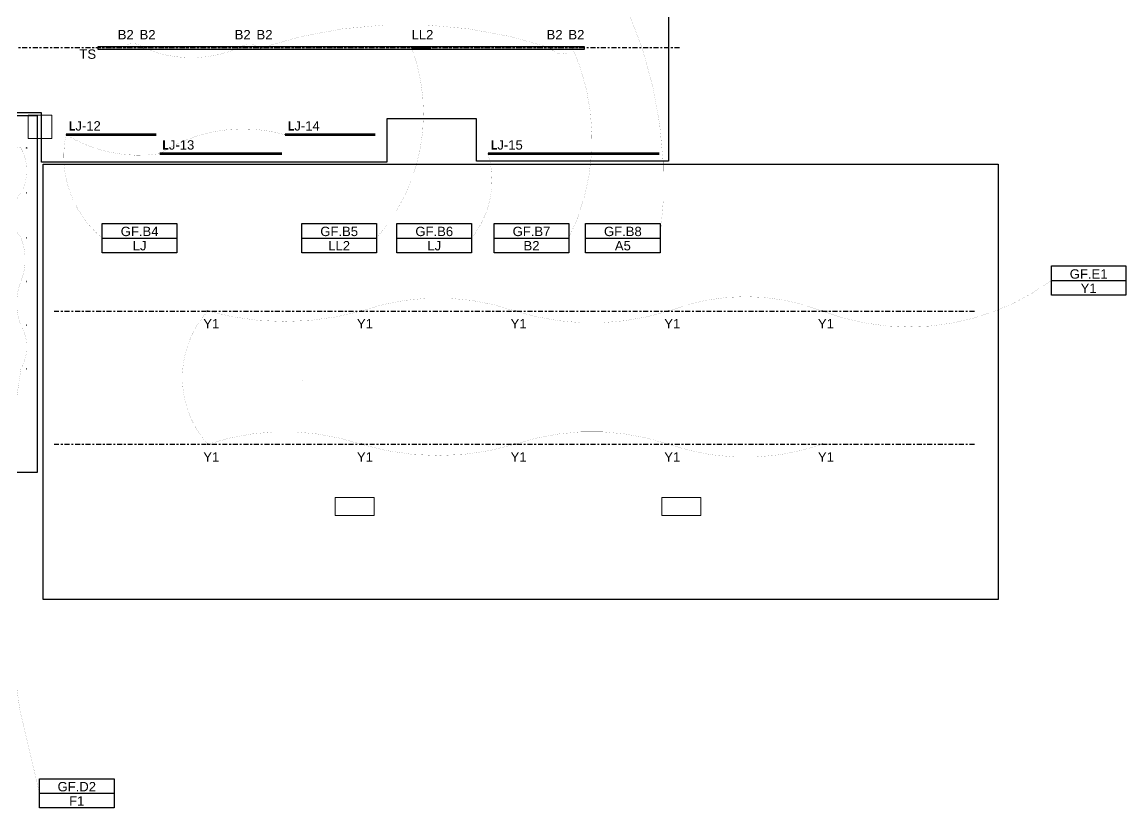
# Model space of a CAD drawing. Header units: millimetres. Extents: x 47511 to 319330, y -16764 to 12078.
# Drawn here: x 194459 to 208616, y -15111 to -5036 of the extents above; entities that cross this region are included whole.
import ezdxf

# ---------------------------------------------------------------- set-up
doc = ezdxf.new("R2010")
doc.units = ezdxf.units.MM
for name, pattern in [('Center 1_4_', [13.493749999999999, 6.349999999999999, -2.38125, 2.38125, -2.38125]), ('Dash - Tight', [4.5, 3, -1.5]), ('DASHDOT', [25.4, 12.7, -6.35, 0, -6.35])]:
    doc.linetypes.add(name, pattern=pattern)
doc.layers.add('0-CountArea', color=152, linetype='Continuous', plot=False, transparency=0.5)
for name, color, linetype, lineweight in [('A-LABEL-GF', 7, 'Continuous', 9), ('E-LUM-CIRC', 5, 'Dash - Tight', 30), ('E-LUM-DIM', 7, 'Center 1_4_', 30), ('E-LUM-FL', 21, 'Continuous', 30), ('E-LUM-GFIT', 252, 'Continuous', 30), ('E-LUM-LED', 20, 'DASHDOT', 30), ('E-LUM-LL', 175, 'Continuous', 30), ('E-LUM-SP', 143, 'Continuous', 30), ('E-LUM-TRK', 31, 'Continuous', 30), ('S-COLS', 7, 'Continuous', 5)]:
    doc.layers.add(name, color=color, linetype=linetype, lineweight=lineweight)
doc.styles.add('1-1', font='Yu Gothic UI Semibold.ttf', dxfattribs={"height": 1.5})
doc.styles.add('Arial_1', font='arial.ttf', dxfattribs={"height": 119.9999999999999})

# ---------------------------------------------------------------- blocks, each defined once
blk = doc.blocks.new('SMC_RECT_COLUMN - 230x500 RC COLUMN-8843358-S_1000_L0_Ground floor')
at = {"layer": 'S-COLS'}
for p, q in [((114.9999999999998, 250), (-115.0000000000001, 250)), ((-115.0000000000001, 250), (-115.0000000000001, -249.9999999999999)), ((114.9999999999998, -249.9999999999999), (114.9999999999998, 250)), ((-115.0000000000001, -249.9999999999999), (114.9999999999998, -249.9999999999999))]:
    blk.add_line(p, q, dxfattribs=at)
blk = doc.blocks.new('LJX')
at = {"layer": 'E-LUM-LED', "color": 3, "lineweight": 0, "ltscale": 100}
for p, q in [((-0.3484143489331473, 0.3741107117366482), (-0.3484143489331473, 0.4991107117366482)), ((-0.3484143489331473, 0.4991107117366482), (0.1515856510668527, 0.4991107117366482)), ((0, 0.3741107117366482), (-0.3484143489331473, 0.3741107117366482)), ((0, -0.3741107117366482), (0, 0.3741107117366482)), ((0.1515856510668527, 0.4991107117366482), (0.1515856510668527, -0.4991107117366482)), ((-0.3484143489331473, -0.3741107117366482), (-0.3484143489331473, -0.4991107117366482)), ((-0.3484143489331473, -0.3741107117366482), (0, -0.3741107117366482)), ((-0.3484143489331473, -0.4991107117366482), (0.1515856510668527, -0.4991107117366482))]:
    blk.add_line(p, q, dxfattribs=at)
blk = doc.blocks.new('TS')
at = {"layer": 'E-LUM-TRK', "linetype": 'ByBlock', "lineweight": 0, "ltscale": 10}
h = blk.add_hatch(color=256, dxfattribs=at)
h.dxf.hatch_style = 1
h.paths.add_polyline_path([(0.3484143489331473, 0.3741107117366482), (0, 0.3741107117366482), (0, -0.3741107117366482), (0.3484143489331473, -0.3741107117366482)])
blk.add_lwpolyline([(0, 0.3741107117366482), (0.3484143489331473, 0.3741107117366482), (0.3484143489331473, -0.3741107117366482), (0, -0.3741107117366482)], close=True, dxfattribs=at)
blk = doc.blocks.new('F1')
at = {"layer": 'E-LUM-FL', "lineweight": 30, "ltscale": 100}
h = blk.add_hatch(color=256, dxfattribs=at)
h.dxf.hatch_style = 1
h.paths.add_polyline_path([(1.5, 1.5), (-1.5, 1.5), (0, 0)])
for p, q in [((1.5, 1.5), (-1.5, 1.5)), ((-1.5, 1.5), (0, 0)), ((0, 0), (1.5, 1.5))]:
    blk.add_line(p, q, dxfattribs=at)
at = {"layer": 'E-LUM-FL', "lineweight": 30}
blk.add_lwpolyline([(-1.5, 3), (1.5, 3), (1.5, 0), (-1.5, 0)], close=True, dxfattribs=at)
at = {"layer": 'E-LUM-GFIT', "lineweight": 30}
blk.add_lwpolyline([(-1.5, 3), (1.5, 3), (1.5, 0), (-1.5, 0)], close=True, dxfattribs=at)
blk = doc.blocks.new('Y1')
at = {"layer": 'E-LUM-LL', "linetype": 'ByBlock', "lineweight": 30}
for p, q in [((0.5149023745907471, -0.514902374598023), (-0.5149023745907471, 0.514902374598023)), ((0.5149023745907471, 0.514902374598023), (-0.5149023745907471, -0.514902374598023)), ((0, -7.968798364883696), (0, 7.968798364883696))]:
    blk.add_line(p, q, dxfattribs=at)
blk.add_lwpolyline([(0.2477370497654192, -7.5), (-0.2477370497654192, -7.5), (-0.2477370497654192, 7.5), (0.2477370497654192, 7.5)], close=True, dxfattribs=at)
blk.add_circle((0, 0), 0.5149023745956421, dxfattribs=at)
blk = doc.blocks.new('LL2')
at = {"layer": 'E-LUM-LL', "lineweight": 0, "ltscale": 100}
for p, q in [((0.3484143489331473, 0.4991107117384672), (-0.1515856510668527, 0.4991107117384672)), ((-0.1515856510668527, -0.4991107117384672), (-0.1515856510668527, 0.4991107117384672)), ((0.3484143489331473, 0.3741107117384672), (0, 0.3741107117384672)), ((0, 0.3741107117384672), (0, -0.3741107117384672)), ((0.3484143489331473, 0.3741107117384672), (0.3484143489331473, 0.4991107117384672)), ((0.3484143489331473, -0.4991107117384672), (-0.1515856510668527, -0.4991107117384672)), ((0, -0.3741107117384672), (0.3484143489331473, -0.3741107117384672)), ((0.3484143489331473, -0.3741107117384672), (0.3484143489331473, -0.4991107117384672))]:
    blk.add_line(p, q, dxfattribs=at)
blk = doc.blocks.new('B2')
at = {"layer": 'E-LUM-SP', "lineweight": 30}
h = blk.add_hatch(color=256, dxfattribs=at)
h.dxf.hatch_style = 1
h.paths.add_polyline_path([(-0.6281498283947955, 0.647336055387882), (-1.852577966032776e-09, -1.806318539188112e-09), (0.6468912980985457, 0.628607842232922, 0.4140062720843436)])
h.paths.add_polyline_path([(-0.6468913017972082, -0.6286078458392492, 0.4140062720825565), (0.6281498246921091, -0.6473360590030641), (-1.852578038891162e-09, -1.806318650210414e-09)])
at = {"layer": 'E-LUM-GFIT', "lineweight": 30}
blk.add_circle((-1.84809323400259e-09, -1.80443748831749e-09), 0.9020067491609749, dxfattribs=at)
at = {"layer": 'E-LUM-SP', "lineweight": 30}
for p, q in [((0.6468912980926689, 0.6286078422272112), (-1.15143536234973, -1.11889169128699)), ((1.11810587279615, -1.152257342073426), (-0.6281498283933615, 0.647336055386404))]:
    blk.add_line(p, q, dxfattribs=at)
blk.add_circle((-1.84809323400259e-09, -1.80443748831749e-09), 0.9020067491609749, dxfattribs=at)
blk.add_arc((0.008444299761322327, 0.5723499693995109), 2.050760635824496, 235.5570683131921, 302.7583856841853, dxfattribs=at)

msp = doc.modelspace()

# ---------------------------------------------------------------- linework, layer by layer
at = {"layer": '0-CountArea', "ltscale": 10}
for points in [[(200771.6736632221, -4503.355884257529), (200771.6736632221, -795.6672017501551), (202298.9153967627, -795.6672017501551), (202298.9153967627, -4477.410486104025), (202747.8865298711, -4477.410486104025), (202747.8865298711, -6819.070921211329), (200288.8644883056, -6819.070921211329), (200288.8644883056, -6274.374864880869), (199138.185329076, -6274.374864880869), (199138.185329076, -6833.010983440618), (194708.9999455743, -6833.010983440618), (194708.9999455743, -6197.992811702483), (191192.3763850931, -6197.992811702483), (191192.3763850931, -6813.636470722093), (188224.1320319123, -6813.636470722093), (188224.1320319123, -6218.711228416709), (181637.0930030831, -6218.711228416709), (181637.0930030831, -4427.656930667639)], [(191423.2959995623, -6233.980331187428), (194654.4498416126, -6233.980331187428), (194654.4498416126, -10808.93980692286), (191423.2959995623, -10808.93980692286)], [(194730.4181181994, -6859.362030035176), (206976.599475426, -6859.362030035176), (206976.599475426, -12440.25346443924), (194730.4181181994, -12440.25346443924)]]:
    msp.add_lwpolyline(points, close=True, dxfattribs=at)
at = {"layer": 'E-LUM-CIRC', "linetype": 'ByBlock', "ltscale": 10}
for p, q in [((195487.9062569976, -7804.99682664343), (196444.3797406817, -7804.99682664343)), ((198047.2644448677, -7804.99682664343), (199003.7379285518, -7804.99682664343)), ((199266.7178698328, -7804.99682664343), (200223.1913535169, -7804.99682664343)), ((200514.3986711829, -7804.99682664343), (201470.872154867, -7804.99682664343)), ((201685.7287170533, -7804.99682664343), (202642.2022007374, -7804.99682664343)), ((207659.3214550225, -8350.409916928773), (208615.7949387066, -8350.409916928773)), ((194682.3321180388, -14923.42124360976), (195638.8056017229, -14923.42124360976))]:
    msp.add_line(p, q, dxfattribs=at)
at = {"layer": 'E-LUM-CIRC', "ltscale": 25, "const_width": 1}
for points in [[(201509.3982669616, -1818.890408195526, -0.3590876569227647), (201509.3982669616, -2748.577659867675, 0.3483885353438306), (201509.3982669616, -3682.751330203202, -0.2005763497299013), (202642.2022007374, -7804.99682664343)], [(195738.7630119068, -5366.949176573478, -0.392009878189026), (196018.7630119063, -5366.949176573915, 0.2069039585072711), (197238.7630119067, -5366.949176573638, -0.3064245396402857), (197518.7630119075, -5366.949176573915, -0.1612562604393128), (201238.7630119067, -5366.949176573624, 0.5593749323213527), (201518.7630119068, -5366.949176573493, -0.2238992515875877), (201470.872154867, -7804.99682664343)], [(199455.1284962969, -5366.949176573631, -0.2770523975181193), (199003.7379285518, -7804.99682664343)], [(191593.7630119067, -9481.729452346073, -0.2705075435839797), (191593.7630119067, -8921.729452346059, 0.2694968135202823), (191593.7630119067, -8361.729452346073, -0.2709990357555382), (191593.7630119067, -7801.729452346073, 0.2588960409587662), (191593.7630119067, -7225.282644350853, -0.2602148158677963), (191593.7630119067, -6648.835836355633, -0.1275856108421863), (194443.7630119067, -6648.835836355633, -0.2602148158677066), (194443.7630119067, -7225.282644350853, 0.3444456910534816), (194443.7630119067, -7801.729452346073, -0.1936395787280238), (194443.7630119067, -8361.729452346073, 0.1929472452289938), (194443.7630119067, -8921.729452346059, -0.2704465232442504), (194443.7630119067, -9481.729452346073, 0.1178930716884593), (194682.3321180388, -14923.42124360976)], [(197830.3775495148, -6479.197183249817, 0.2158483461652155), (196221.3599219875, -6723.546565817065, -0.1773260236416769), (195022.3422944601, -6479.197183249817, 0.279392900443732), (195487.9062569976, -7804.99682664343)], [(200434.0732632374, -6723.546565816949, -0.2496920856503239), (200223.1913535169, -7804.99682664343)], [(204722.0963452381, -10449.02985437346, -0.1680792666310873), (202751.4296785718, -10449.02985437346, 0.1651086080753354), (200780.7630119055, -10449.02985437346, -0.147302348146744), (198810.0963452393, -10449.02985437346, 0.1640516811621517), (196839.429678573, -10449.02985437346, -0.3808036130218224), (196839.429678573, -8740.113518811566, 0.1375961106056598), (198810.0963452393, -8740.113518811566, -0.1697392537136363), (200780.7630119055, -8740.113518811566, 0.1546703308843415), (202751.4296785718, -8740.113518811566, -0.1875940801438961), (204722.0963452381, -8740.113518811566, 0.253819216272652), (207659.3214550225, -8350.409916928773)]]:
    msp.add_lwpolyline(points, format="xyb", dxfattribs=at)
at = {"layer": 'E-LUM-CIRC', "linetype": 'ByBlock', "ltscale": 10}
for points in [[(195487.9062569976, -7617.641050908263), (196444.3797406817, -7617.641050908263), (196444.3797406817, -7992.352602378596), (195487.9062569976, -7992.352602378596)], [(198047.2644448677, -7617.641050908263), (199003.7379285518, -7617.641050908263), (199003.7379285518, -7992.352602378596), (198047.2644448677, -7992.352602378596)], [(199266.7178698328, -7617.641050908263), (200223.1913535169, -7617.641050908263), (200223.1913535169, -7992.352602378596), (199266.7178698328, -7992.352602378596)], [(200514.3986711829, -7617.641050908263), (201470.872154867, -7617.641050908263), (201470.872154867, -7992.352602378596), (200514.3986711829, -7992.352602378596)], [(201685.7287170533, -7617.641050908263), (202642.2022007374, -7617.641050908263), (202642.2022007374, -7992.352602378596), (201685.7287170533, -7992.352602378596)], [(207659.3214550225, -8163.054141193606), (208615.7949387066, -8163.054141193606), (208615.7949387066, -8537.76569266394), (207659.3214550225, -8537.76569266394)], [(194682.3321180388, -14736.06546787459), (195638.8056017229, -14736.06546787459), (195638.8056017229, -15110.77701934493), (194682.3321180388, -15110.77701934493)]]:
    msp.add_lwpolyline(points, close=True, dxfattribs=at)
at = {"layer": 'E-LUM-DIM', "ltscale": 10}
for p, q in [((202891.4939806871, -5366.949176573631), (182498.6010790375, -5366.949176573631)), ((201668.7630119067, -5366.949176573631), (195436.1837293533, -5366.949176573631)), ((194868.7630119067, -8740.113518811566), (206692.7630119044, -8740.113518811566)), ((194868.7630119067, -10449.02985437346), (206692.7630119044, -10449.02985437346))]:
    msp.add_line(p, q, dxfattribs=at)
at = {"layer": 'E-LUM-LED', "color": 3, "ltscale": 10, "const_width": 35}
for points in [[(195022.3422944601, -6479.197183249817), (196182.7630119068, -6479.197183249809)], [(197830.3775495148, -6479.197183249817), (198990.7982669615, -6479.197183249809)], [(196221.3599219875, -6723.546565817065), (197791.7806394341, -6723.546565817065)], [(200434.0732632374, -6723.546565816949), (202631.4939806861, -6723.546565816949)]]:
    msp.add_lwpolyline(points, dxfattribs=at)
at = {"layer": 'E-LUM-LL', "ltscale": 10, "const_width": 35}
msp.add_lwpolyline([(199455.1284962969, -5366.949176573631), (199705.1284962969, -5366.949176573631)], dxfattribs=at)
at = {"layer": 'E-LUM-TRK', "ltscale": 10}
msp.add_lwpolyline([(195436.1837293533, -5348.243640986802), (201668.7630119067, -5348.243640986802), (201668.7630119067, -5385.65471216046), (195436.1837293533, -5385.65471216046)], close=True, dxfattribs=at)
at = {"layer": 'S-COLS'}
for p, q in [((194763.7630119068, -6227.940216658491), (194538.7630119067, -6227.940216658491)), ((194538.7630119067, -6227.940216658491), (194538.7630119067, -6527.940216658491)), ((194778.7630119067, -6227.940216658491), (194763.7630119068, -6227.940216658491)), ((194838.7630119067, -6227.940216658491), (194778.7630119067, -6227.940216658491)), ((194838.7630119067, -6296.197183249642), (194838.7630119067, -6227.940216658491)), ((194838.7630119067, -6311.197183249693), (194838.7630119067, -6296.197183249642)), ((194838.7630119067, -6527.940216658491), (194838.7630119067, -6311.197183249693)), ((194538.7630119067, -6527.940216658491), (194763.7630119067, -6527.940216658491)), ((194763.7630119067, -6527.940216658491), (194778.7630119067, -6527.940216658491)), ((194778.7630119067, -6527.940216658491), (194838.7630119067, -6527.940216658491))]:
    msp.add_line(p, q, dxfattribs=at)

# ---------------------------------------------------------------- block references
at = {"layer": 'E-LUM-CIRC', "rotation": 90}
for p in [(194518.7630119067, -6648.835836355633), (194518.7630119067, -7225.282644350853), (194518.7630119067, -7801.729452346073), (194518.7630119067, -8361.729452346073), (194518.7630119067, -8921.729452346059), (194518.7630119067, -9481.729452346073)]:
    msp.add_blockref('F1', p, dxfattribs=at)
at = {"layer": 'E-LUM-LED', "lineweight": 0, "rotation": 179.9999999999999}
for p in [(195022.3422944601, -6479.197183249817), (197830.3775495148, -6479.197183249817), (196221.3599219875, -6723.546565817065), (200434.0732632374, -6723.546565816949)]:
    msp.add_blockref('LJX', p, dxfattribs=at)
at = {"layer": 'E-LUM-LL'}
msp.add_blockref('LL2', (199455.1284962969, -5366.949176573966), dxfattribs=at)
at = {"layer": 'E-LUM-LL', "rotation": 270}
for p in [(196839.4296785729, -8740.113518811573), (198810.0963452393, -8740.11351881153), (200780.7630119055, -8740.113518811573), (202751.4296785719, -8740.113518811522), (204722.0963452382, -8740.113518811624), (196839.4296785729, -10449.02985437347), (198810.0963452392, -10449.02985437347), (200780.7630119052, -10449.02985437355), (202751.4296785717, -10449.02985437346), (204722.096345238, -10449.02985437347)]:
    msp.add_blockref('Y1', p, dxfattribs=at)
at = {"layer": 'E-LUM-SP', "rotation": 180}
for p in [(195738.7630118151, -5366.94917666354), (196018.7630118148, -5366.949176663831), (197238.7630118152, -5366.94917666354), (197518.7630118168, -5366.94917666354)]:
    msp.add_blockref('B2', p, dxfattribs=at)
at = {"layer": 'E-LUM-SP'}
for p in [(201238.1004848383, -5366.799420103307), (201518.1004848385, -5366.79942010322)]:
    msp.add_blockref('B2', p, dxfattribs=at)
at = {"layer": 'E-LUM-TRK', "linetype": 'ByBlock', "lineweight": 0}
msp.add_blockref('TS', (195418.7630119067, -5366.949176573631), dxfattribs=at)
at = {"layer": 'S-COLS', "rotation": 89.9999999999999}
for p in [(198723.0667603445, -11247.94618993542), (202912.3705087823, -11247.94618993542)]:
    msp.add_blockref('SMC_RECT_COLUMN - 230x500 RC COLUMN-8843358-S_1000_L0_Ground floor', p, dxfattribs=at)

# ---------------------------------------------------------------- texts
at = {"layer": 'A-LABEL-GF', "ltscale": 10, "insert": (198054.3415628626, -9635.029306111428), "char_height": 1, "width": 40.59131273021456, "attachment_point": 1, "style": '1-1'}
msp.add_mtext('TECH', dxfattribs=at)
at = {"layer": 'E-LUM-CIRC', "color": 7, "lineweight": 0, "char_height": 119.9999999999999, "attachment_point": 1, "style": 'Arial_1'}
for s, insert in [('\\pxqc;GF.B4', (195487.9062569976, -7659.787982541224)), ('\\pxqc;GF.B5', (198047.2644448677, -7659.787982541224)), ('\\pxqc;GF.B6', (199266.7178698328, -7659.787982541224)), ('\\pxqc;GF.B7', (200514.3986711829, -7659.787982541224)), ('\\pxqc;GF.B8', (201685.7287170533, -7659.787982541224)), ('\\pxqc;LJ', (195487.9062569976, -7842.946189373703)), ('\\pxqc;LL2', (198047.2644448677, -7842.946189373703)), ('\\pxqc;LJ', (199266.7178698328, -7842.946189373703)), ('\\pxqc;B2', (200514.3986711829, -7842.946189373703)), ('\\pxqc;A5', (201685.7287170533, -7842.946189373703)), ('\\pxqc;GF.E1', (207659.3214550225, -8205.201072826567)), ('\\pxqc;Y1', (207659.3214550225, -8388.359279659046)), ('\\pxqc;GF.D2', (194682.3321180388, -14778.21239950755)), ('\\pxqc;F1', (194682.3321180388, -14961.37060634003))]:
    msp.add_mtext_dynamic_manual_height_columns(s, width=956.4734836841167, gutter_width=597.4034271367638, heights=[0], dxfattribs=dict(at, insert=insert))
at = {"layer": 'E-LUM-LED', "color": 7, "lineweight": 0, "char_height": 119.9999999999999, "attachment_point": 1, "style": 'Arial_1'}
for s, heights, insert in [('TS', [0], (195194.3511242758, -5386.949800232345)), ('{\\fYu Gothic UI Semibold|b1|i0|c128|p34;L}J-12', [2.03347280334728], (195054.2168579334, -6306.641376346961)), ('{\\fYu Gothic UI Semibold|b1|i0|c128|p34;L}J-14', [2.03347280334728], (197862.2521129881, -6306.641376346961)), ('{\\fYu Gothic UI Semibold|b1|i0|c128|p34;L}J-13', [2.03347280334728], (196253.2344854608, -6550.990758914209)), ('{\\fYu Gothic UI Semibold|b1|i0|c128|p34;L}J-15', [2.03347280334728], (200465.9478267107, -6550.990758914093))]:
    msp.add_mtext_dynamic_manual_height_columns(s, width=41.12165479621808, gutter_width=597.4034271367638, heights=heights, dxfattribs=dict(at, insert=insert))
at = {"layer": 'E-LUM-LL', "color": 7, "lineweight": 0, "char_height": 119.9999999999999, "attachment_point": 1, "style": 'Arial_1'}
for s, insert in [('LL2', (199453.9678512033, -5137.206389273539)), ('Y1', (196782.7112187937, -8842.843638888102)), ('Y1', (198753.37788546, -8842.843638888102)), ('Y1', (200724.0445521263, -8842.843638888102)), ('Y1', (202694.7112187926, -8842.843638888102)), ('Y1', (204665.3778854589, -8842.843638888102)), ('Y1', (196782.7112187937, -10551.75997445)), ('Y1', (198753.37788546, -10551.75997445)), ('Y1', (200724.0445521263, -10551.75997445)), ('Y1', (202694.7112187926, -10551.75997445)), ('Y1', (204665.3778854589, -10551.75997445))]:
    msp.add_mtext_dynamic_manual_height_columns(s, width=41.12165479621808, gutter_width=597.4034271367638, heights=[0], dxfattribs=dict(at, insert=insert))
at = {"layer": 'E-LUM-SP', "color": 7, "lineweight": 0, "char_height": 119.9999999999999, "attachment_point": 1, "style": 'Arial_1'}
for insert in [(195685.8557495739, -5137.206389273539), (195965.855749575, -5137.206389274106), (197185.8557495739, -5137.206389273539), (197465.855749575, -5137.206389274106), (201185.855749574, -5137.206389273539), (201465.8557495745, -5137.206389273539)]:
    msp.add_mtext_dynamic_manual_height_columns('B2', width=41.12165479621808, gutter_width=597.4034271367638, heights=[0], dxfattribs=dict(at, insert=insert))

doc.saveas('drawing.dxf')
